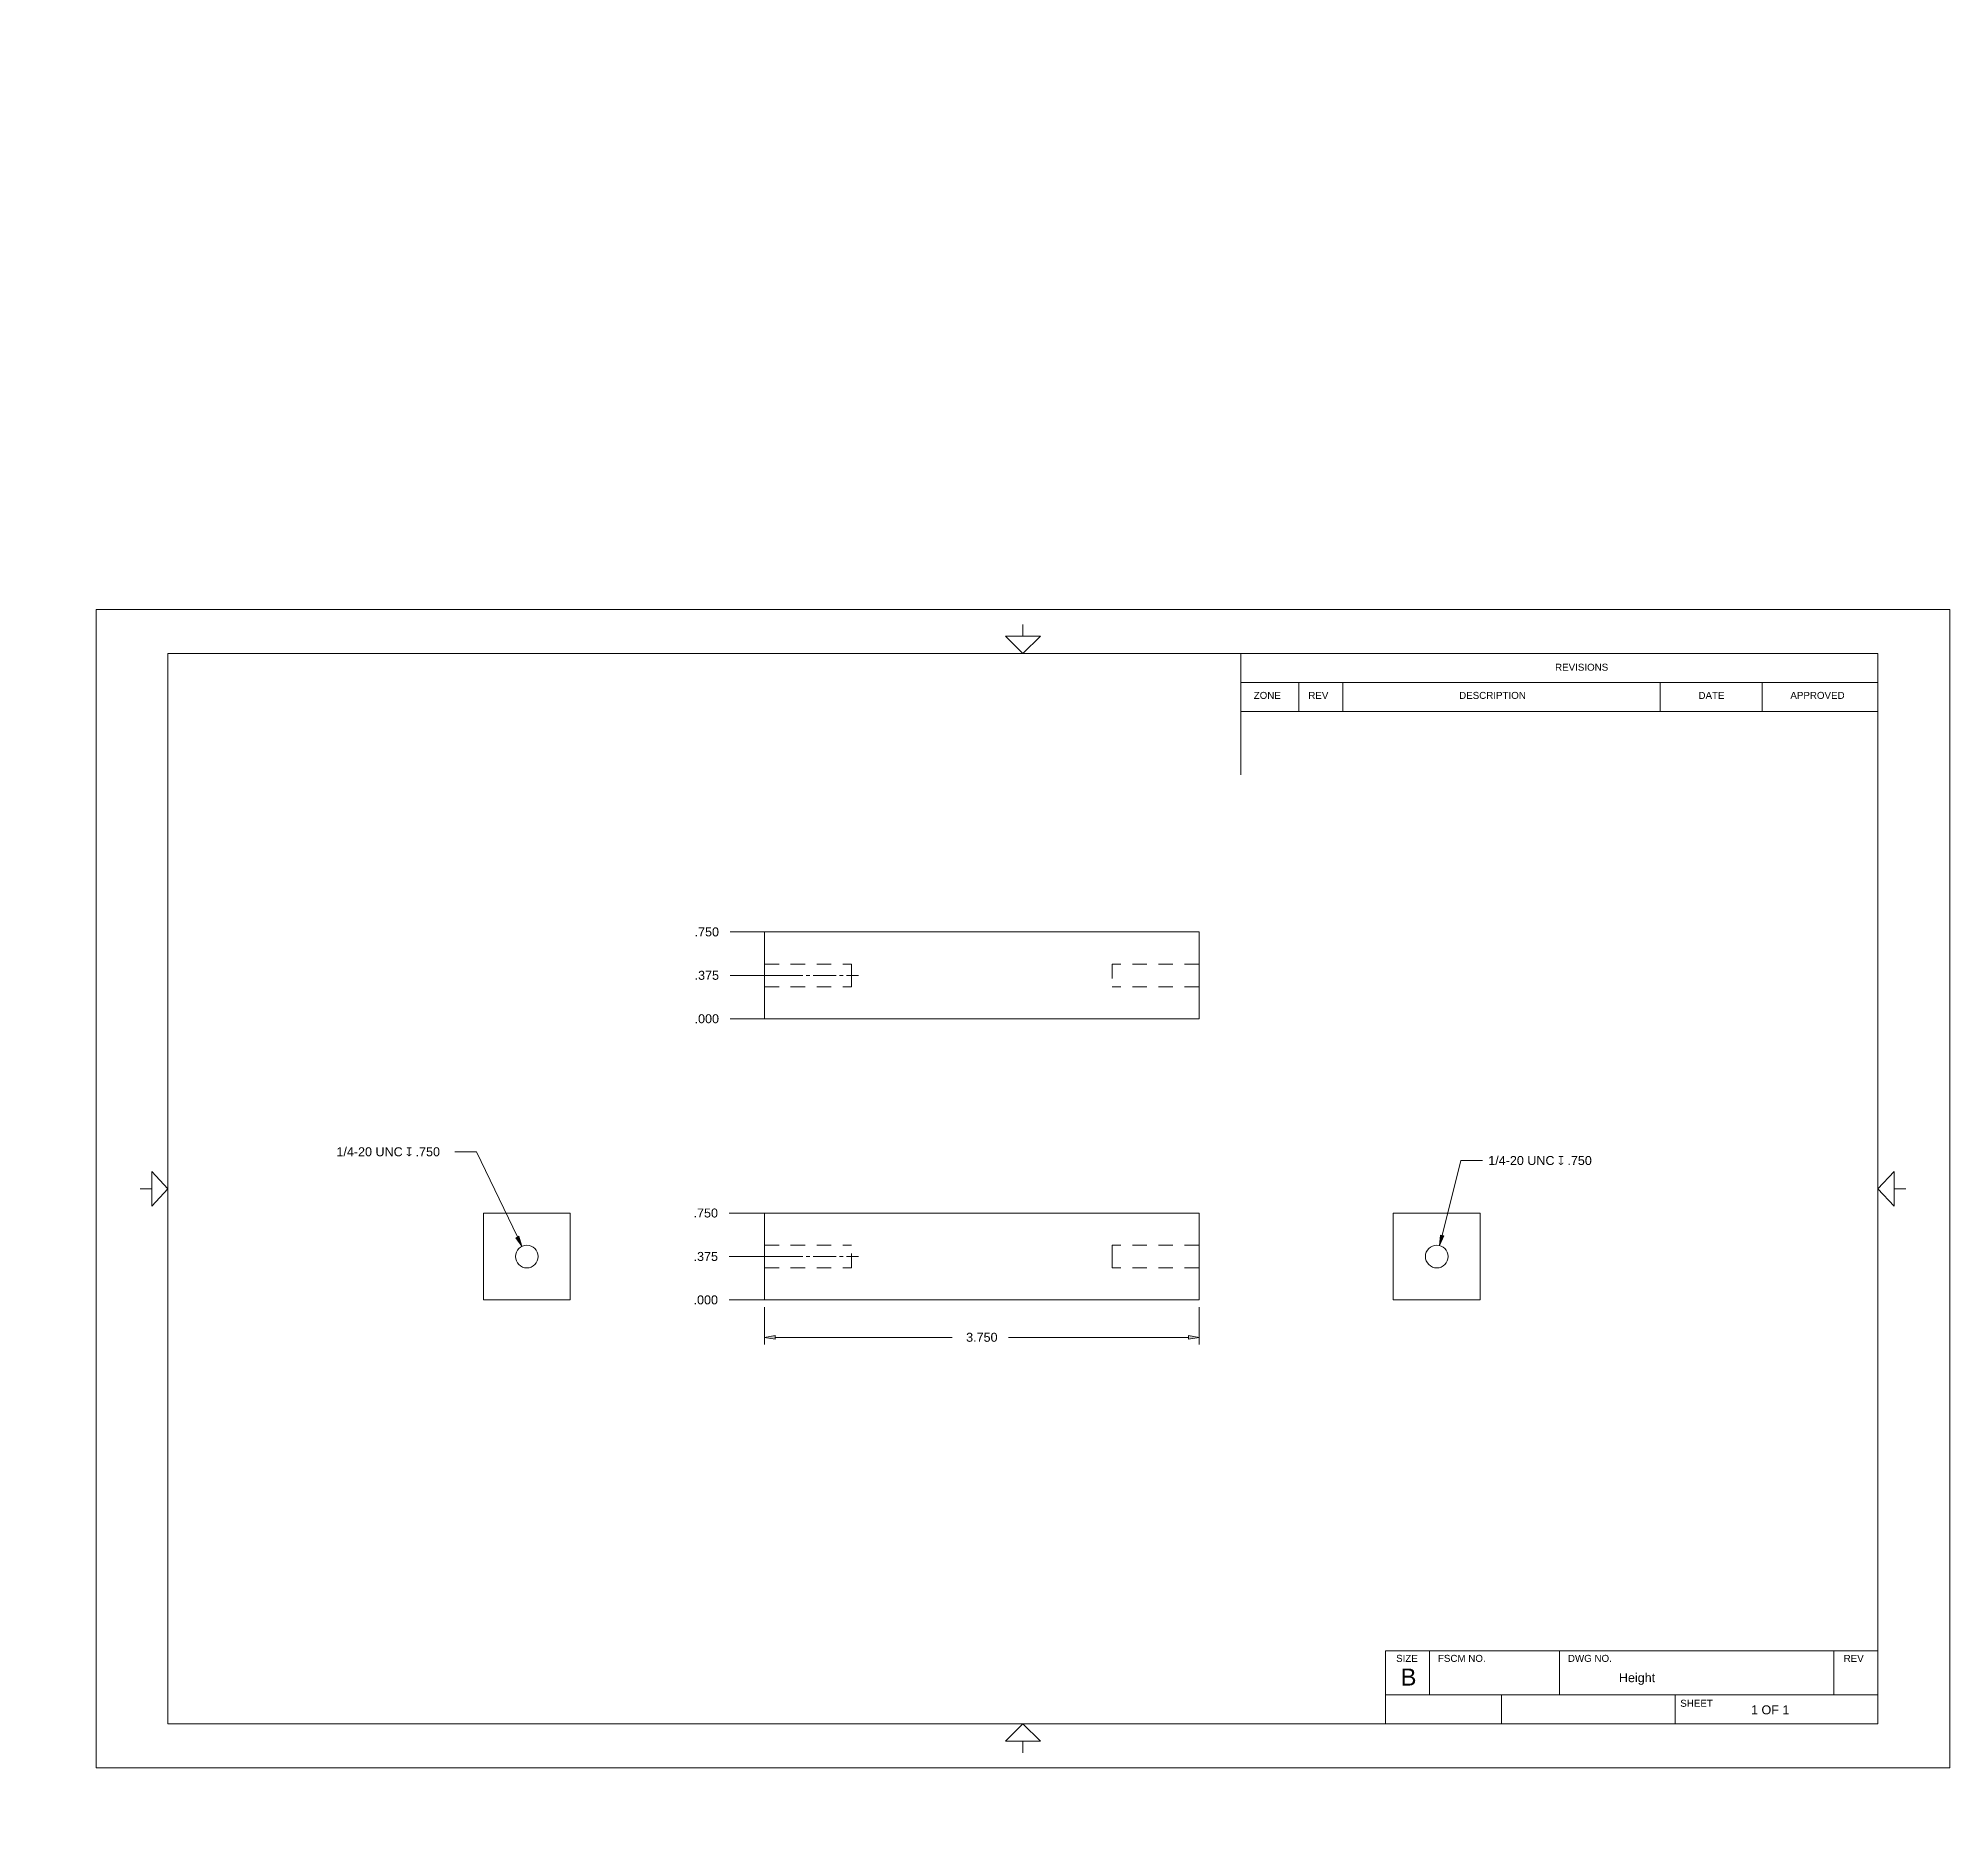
# Model space of a CAD drawing. Header units: inches. Extents: x 0 to 16.5, y 0 to 15.4.
import ezdxf

# ---------------------------------------------------------------- set-up
doc = ezdxf.new("R2010")
doc.units = ezdxf.units.IN
doc.header["$MEASUREMENT"] = 0
doc.linetypes.add('HIDDEN2', pattern=[0.1875, 0.125, -0.0625])
for name, color, linetype, lineweight in [('CENTER', 204, 'Continuous', 0), ('CONTINUOUS', 7, 'Continuous', 0), ('DIMENSIONS', 7, 'Continuous', 0), ('HIDDEN', 253, 'HIDDEN2', 0), ('VISIBLE', 7, 'Continuous', 0)]:
    doc.layers.add(name, color=color, linetype=linetype, lineweight=lineweight)
doc.dimstyles.get("Standard").update_dxf_attribs({"dimtxt": 0.18, "dimasz": 0.18, "dimexe": 0.18, "dimexo": 0.0625, "dimgap": 0.09, "dimtad": 0, "dimtih": 1, "dimtoh": 1, "dimdec": 4, "dimzin": 0, "dimdsep": 46, "dimtxsty": 'Standard', "dimcen": 0.09, "dimadec": 0, "dimazin": 0, "dimtfac": 1, "dimtdec": 4, "dimtofl": 0, "dimtmove": 0, "dimatfit": 3, "dimfxl": 1, "dimtolj": 1, "dimtzin": 0, "dimarcsym": 0})

# ---------------------------------------------------------------- blocks, each defined once
blk = doc.blocks.new('D1')
at = {"layer": 'DIMENSIONS'}
for p, q in [((6.214, 4.54), (5.964, 4.54)), ((6.207, 4.54), (6.464, 4.54)), ((6.464, 4.54), (6.214, 4.54))]:
    blk.add_line(p, q, dxfattribs=at)
at = {"layer": 'DIMENSIONS', "char_height": 0.07755, "attachment_point": 5}
for s, insert in [('{\\fArial|b0|i0|c0|p0;}', (5.623, 4.54)), ('{\\fArial|b0|i0|c0|p0;.000}{\\fArial|b0|i0|c0|p0;}', (5.762, 4.54)), ('{\\fArial|b0|i0|c0|p0;}', (5.762, 4.54)), ('{\\fArial|b0|i0|c0|p0;}', (5.762, 4.54)), ('{\\fArial|b0|i0|c0|p0;}', (5.901, 4.54))]:
    blk.add_mtext(s, dxfattribs=dict(at, insert=insert))
blk = doc.blocks.new('D2')
at = {"layer": 'DIMENSIONS'}
for p, q in [((6.214, 4.915), (5.964, 4.915)), ((6.147, 4.915), (6.464, 4.915)), ((6.464, 4.915), (6.214, 4.915))]:
    blk.add_line(p, q, dxfattribs=at)
at = {"layer": 'DIMENSIONS', "char_height": 0.07755, "attachment_point": 5}
for s, insert in [('{\\fArial|b0|i0|c0|p0;.375}{\\fArial|b0|i0|c0|p0;}', (5.762, 4.915)), ('{\\fArial|b0|i0|c0|p0;}', (5.623, 4.915)), ('{\\fArial|b0|i0|c0|p0;}', (5.762, 4.915)), ('{\\fArial|b0|i0|c0|p0;}', (5.762, 4.915)), ('{\\fArial|b0|i0|c0|p0;}', (5.901, 4.915))]:
    blk.add_mtext(s, dxfattribs=dict(at, insert=insert))
blk = doc.blocks.new('D3')
at = {"layer": 'DIMENSIONS'}
for p, q in [((6.214, 5.29), (5.964, 5.29)), ((6.207, 5.29), (6.464, 5.29)), ((6.464, 5.29), (6.214, 5.29))]:
    blk.add_line(p, q, dxfattribs=at)
at = {"layer": 'DIMENSIONS', "char_height": 0.07755, "attachment_point": 5}
for s, insert in [('{\\fArial|b0|i0|c0|p0;}', (5.623, 5.29)), ('{\\fArial|b0|i0|c0|p0;.750}{\\fArial|b0|i0|c0|p0;}', (5.762, 5.29)), ('{\\fArial|b0|i0|c0|p0;}', (5.762, 5.29)), ('{\\fArial|b0|i0|c0|p0;}', (5.762, 5.29)), ('{\\fArial|b0|i0|c0|p0;}', (5.901, 5.29))]:
    blk.add_mtext(s, dxfattribs=dict(at, insert=insert))
blk = doc.blocks.new('D4')
h = blk.add_hatch(color=7)
h.paths.add_polyline_path([(9.93, 4.232), (10.02, 4.217), (9.93, 4.202)], flags=0)
h.paths.add_polyline_path([(6.36, 4.202), (6.27, 4.217), (6.36, 4.232)], flags=0)
at = {"layer": 'DIMENSIONS'}
for p, q in [((6.27, 4.477), (6.27, 4.154)), ((10.02, 4.477), (10.02, 4.154)), ((6.36, 4.217), (7.888, 4.217)), ((9.93, 4.217), (8.374, 4.217))]:
    blk.add_line(p, q, dxfattribs=at)
for points in [[(6.27, 4.217), (6.36, 4.232), (6.36, 4.202), (6.27, 4.217)], [(10.02, 4.217), (9.93, 4.202), (9.93, 4.232), (10.02, 4.217)]]:
    blk.add_lwpolyline(points, dxfattribs=at)
at = {"layer": 'DIMENSIONS', "char_height": 0.07755, "attachment_point": 5}
for s, insert in [('{\\fArial|b0|i0|c0|p0;}', (7.978, 4.217)), ('{\\fArial|b0|i0|c0|p0;3.750}{\\fArial|b0|i0|c0|p0;}', (8.145, 4.217)), ('{\\fArial|b0|i0|c0|p0;}', (8.145, 4.217)), ('{\\fArial|b0|i0|c0|p0;}', (8.145, 4.217)), ('{\\fArial|b0|i0|c0|p0;}', (8.311, 4.217))]:
    blk.add_mtext(s, dxfattribs=dict(at, insert=insert))
blk = doc.blocks.new('D5')
at = {"layer": 'DIMENSIONS'}
for p, q in [((6.222, 6.967), (5.972, 6.967)), ((6.207, 6.967), (6.472, 6.967)), ((6.472, 6.967), (6.222, 6.967))]:
    blk.add_line(p, q, dxfattribs=at)
at = {"layer": 'DIMENSIONS', "char_height": 0.07755, "attachment_point": 5}
for s, insert in [('{\\fArial|b0|i0|c0|p0;}', (5.632, 6.967)), ('{\\fArial|b0|i0|c0|p0;.000}{\\fArial|b0|i0|c0|p0;}', (5.771, 6.967)), ('{\\fArial|b0|i0|c0|p0;}', (5.771, 6.967)), ('{\\fArial|b0|i0|c0|p0;}', (5.771, 6.967)), ('{\\fArial|b0|i0|c0|p0;}', (5.91, 6.967))]:
    blk.add_mtext(s, dxfattribs=dict(at, insert=insert))
blk = doc.blocks.new('D6')
at = {"layer": 'DIMENSIONS'}
for p, q in [((6.222, 7.342), (5.972, 7.342)), ((6.147, 7.342), (6.472, 7.342)), ((6.472, 7.342), (6.222, 7.342))]:
    blk.add_line(p, q, dxfattribs=at)
at = {"layer": 'DIMENSIONS', "char_height": 0.07755, "attachment_point": 5}
for s, insert in [('{\\fArial|b0|i0|c0|p0;}', (5.632, 7.342)), ('{\\fArial|b0|i0|c0|p0;.375}{\\fArial|b0|i0|c0|p0;}', (5.771, 7.342)), ('{\\fArial|b0|i0|c0|p0;}', (5.771, 7.342)), ('{\\fArial|b0|i0|c0|p0;}', (5.771, 7.342)), ('{\\fArial|b0|i0|c0|p0;}', (5.91, 7.342))]:
    blk.add_mtext(s, dxfattribs=dict(at, insert=insert))
blk = doc.blocks.new('D7')
at = {"layer": 'DIMENSIONS'}
for p, q in [((6.222, 7.717), (5.972, 7.717)), ((6.207, 7.717), (6.472, 7.717)), ((6.472, 7.717), (6.222, 7.717))]:
    blk.add_line(p, q, dxfattribs=at)
at = {"layer": 'DIMENSIONS', "char_height": 0.07755, "attachment_point": 5}
for s, insert in [('{\\fArial|b0|i0|c0|p0;.750}{\\fArial|b0|i0|c0|p0;}', (5.771, 7.717)), ('{\\fArial|b0|i0|c0|p0;}', (5.632, 7.717)), ('{\\fArial|b0|i0|c0|p0;}', (5.771, 7.717)), ('{\\fArial|b0|i0|c0|p0;}', (5.771, 7.717)), ('{\\fArial|b0|i0|c0|p0;}', (5.91, 7.717))]:
    blk.add_mtext(s, dxfattribs=dict(at, insert=insert))
blk = doc.blocks.new('BLOCK15')
at = {"layer": 'CONTINUOUS'}
for p, q in [((16.5, 10.5), (0.5, 10.5)), ((0.5, 10.5), (0.5, 0.5)), ((16.5, 0.5), (16.5, 10.5)), ((8.5, 10.37), (8.5, 10.27)), ((15.88, 10.12), (1.12, 10.12)), ((1.12, 10.12), (1.12, 0.88)), ((10.38, 10.12), (10.38, 9.073)), ((15.88, 0.88), (15.88, 10.12)), ((10.38, 9.87), (15.88, 9.87)), ((10.88, 9.62), (10.88, 9.87)), ((11.26, 9.62), (11.26, 9.87)), ((14, 9.62), (14, 9.87)), ((14.88, 9.62), (14.88, 9.87)), ((10.38, 9.62), (15.88, 9.62)), ((0.88, 5.5), (0.98, 5.5)), ((16.12, 5.5), (16.02, 5.5)), ((11.63, 1.51), (15.88, 1.51)), ((11.63, 0.88), (11.63, 1.51)), ((12.01, 1.13), (12.01, 1.51)), ((13.13, 1.13), (13.13, 1.51)), ((15.5, 1.13), (15.5, 1.51)), ((11.63, 1.13), (15.88, 1.13)), ((12.63, 0.88), (12.63, 1.13)), ((14.13, 0.88), (14.13, 1.13)), ((1.12, 0.88), (15.88, 0.88)), ((8.5, 0.63), (8.5, 0.73)), ((0.5, 0.5), (16.5, 0.5))]:
    blk.add_line(p, q, dxfattribs=at)
for points in [[(8.35, 10.27), (8.65, 10.27), (8.5, 10.12), (8.5, 10.12), (8.35, 10.27)], [(0.98, 5.35), (0.98, 5.65), (1.12, 5.5), (1.12, 5.5), (0.98, 5.35)], [(16.02, 5.35), (16.02, 5.65), (15.88, 5.5), (15.88, 5.5), (16.02, 5.35)], [(8.35, 0.73), (8.65, 0.73), (8.5, 0.88), (8.5, 0.88), (8.35, 0.73)]]:
    blk.add_lwpolyline(points, dxfattribs=at)
for s, insert, char_height, attachment_point in [('{\\fArial|b0|i0|c0|p0;\\C7;REVISIONS}{\\fArial|b0|i0|c0|p0;\\C7;}', (13.093, 10.002), 0.06032, 4), ('{\\fArial|b0|i0|c0|p0;\\C7;ZONE}{\\fArial|b0|i0|c0|p0;\\C7;}', (10.492, 9.759), 0.06032, 4), ('{\\fArial|b0|i0|c0|p0;\\C7;REV}{\\fArial|b0|i0|c0|p0;\\C7;}', (10.963, 9.759), 0.06032, 4), ('{\\fArial|b0|i0|c0|p0;\\C7;DESCRIPTION}{\\fArial|b0|i0|c0|p0;\\C7;}', (12.265, 9.759), 0.06032, 4), ('{\\fArial|b0|i0|c0|p0;\\C7;DATE}{\\fArial|b0|i0|c0|p0;\\C7;}', (14.331, 9.759), 0.06032, 4), ('{\\fArial|b0|i0|c0|p0;\\C7;APPROVED}{\\fArial|b0|i0|c0|p0;\\C7;}', (15.124, 9.759), 0.06032, 4), ('{\\fArial|b0|i0|c0|p0;\\C7;SIZE}{\\fArial|b0|i0|c0|p0;\\C7;}', (11.721, 1.445), 0.06032, 4), ('{\\fArial|b0|i0|c0|p0;\\C7;B}{\\fArial|b0|i0|c0|p0;\\C7;}', (11.76, 1.284), 0.14649, 4), ('{\\fArial|b0|i0|c0|p0;\\C7;FSCM NO.}{\\fArial|b0|i0|c0|p0;\\C7;}', (12.082, 1.445), 0.06032, 4), ('{\\fArial|b0|i0|c0|p0;\\C7;DWG NO.}{\\fArial|b0|i0|c0|p0;\\C7;}', (13.204, 1.445), 0.06032, 4), ('{\\fArial|b0|i0|c0|p0;\\C7;Height}{\\fArial|b0|i0|c0|p0;\\C7;}', (13.644, 1.267), 0.07755, 4), ('{\\fArial|b0|i0|c0|p0;\\C7;REV}{\\fArial|b0|i0|c0|p0;\\C7;}', (15.584, 1.445), 0.06032, 4), ('{\\fArial|b0|i0|c0|p0;\\C7;SHEET}{\\fArial|b0|i0|c0|p0;\\C7;}', (14.174, 1.057), 0.06032, 4), ('{\\fArial|b0|i0|c0|p0;\\C7;1 OF 1}{\\fArial|b0|i0|c0|p0;\\C7;}', (14.95, 1), 0.07755, 5), ('{\\fArial|b0|i0|c0|p0;\\C7;}', (0.444, 0.59), 0.18096, 4)]:
    blk.add_mtext(s, dxfattribs=dict(at, insert=insert, char_height=char_height, attachment_point=attachment_point))

msp = doc.modelspace()

# ---------------------------------------------------------------- hatches: boundary and pattern name
for points in [[(4.1497, 5.0904), (4.1752, 5.0028), (4.1227, 5.0774)], [(12.1321, 5.0932), (12.0956, 5.0096), (12.103, 5.1005)]]:
    msp.add_hatch(color=7).paths.add_polyline_path(points, flags=0)

# ---------------------------------------------------------------- linework, layer by layer
at = {"layer": 'CENTER'}
for p, q in [((6.3129, 7.3416), (6.2098, 7.3416)), ((6.3729, 7.3416), (6.3429, 7.3416)), ((6.5998, 7.3416), (6.4029, 7.3416)), ((6.6298, 7.3416), (6.6598, 7.3416)), ((6.6898, 7.3416), (6.8866, 7.3416)), ((6.9166, 7.3416), (6.9466, 7.3416)), ((6.9766, 7.3416), (7.0798, 7.3416)), ((6.3129, 4.9145), (6.2098, 4.9145)), ((6.3729, 4.9145), (6.3429, 4.9145)), ((6.5998, 4.9145), (6.4029, 4.9145)), ((6.6298, 4.9145), (6.6598, 4.9145)), ((6.6898, 4.9145), (6.8866, 4.9145)), ((6.9166, 4.9145), (6.9466, 4.9145)), ((6.9766, 4.9145), (7.0798, 4.9145))]:
    msp.add_line(p, q, dxfattribs=at)
at = {"layer": 'CONTINUOUS'}
for p, q in [((3.7829, 5.8185), (3.5954, 5.8185)), ((4.1362, 5.0839), (3.7829, 5.8185)), ((12.1175, 5.0969), (12.2797, 5.7432)), ((12.2797, 5.7432), (12.4672, 5.7432)), ((4.1362, 5.0839), (4.1362, 5.0839)), ((12.1175, 5.0969), (12.1175, 5.0969))]:
    msp.add_line(p, q, dxfattribs=at)
for points in [[(4.1752, 5.0028), (4.1227, 5.0774), (4.1497, 5.0904), (4.1752, 5.0028)], [(12.0956, 5.0096), (12.103, 5.1005), (12.1321, 5.0932), (12.0956, 5.0096)]]:
    msp.add_lwpolyline(points, dxfattribs=at)
at = {"layer": 'HIDDEN'}
for p, q in [((6.2698, 7.4396), (7.0198, 7.4396)), ((7.0198, 7.3416), (7.0198, 7.4396)), ((9.2698, 7.4396), (9.2698, 7.2436)), ((10.0198, 7.4396), (9.2698, 7.4396)), ((7.0198, 7.2436), (7.0198, 7.3416)), ((6.2698, 7.2436), (7.0198, 7.2436)), ((10.0198, 7.2436), (9.2698, 7.2436)), ((6.2698, 5.0125), (7.0198, 5.0125)), ((7.0198, 4.8165), (7.0198, 5.0125)), ((9.2698, 5.0125), (9.2698, 4.9145)), ((10.0198, 5.0125), (9.2698, 5.0125)), ((6.2698, 4.8165), (7.0198, 4.8165)), ((9.2698, 4.9145), (9.2698, 4.8165)), ((10.0198, 4.8165), (9.2698, 4.8165))]:
    msp.add_line(p, q, dxfattribs=at)
at = {"layer": 'VISIBLE'}
for p, q in [((6.2698, 7.7166), (6.2698, 6.9666)), ((10.0198, 7.7166), (6.2698, 7.7166)), ((10.0198, 7.7166), (10.0198, 6.9666)), ((6.2698, 6.9666), (10.0198, 6.9666)), ((3.8427, 5.2895), (4.5927, 5.2895)), ((3.8427, 5.2895), (3.8427, 4.5395)), ((4.5927, 4.5395), (4.5927, 5.2895)), ((6.2698, 4.5395), (6.2698, 5.2895)), ((6.2698, 5.2895), (10.0198, 5.2895)), ((10.0198, 5.2895), (10.0198, 4.5395)), ((11.6968, 5.2895), (11.6968, 4.5395)), ((12.4468, 5.2895), (11.6968, 5.2895)), ((12.4468, 4.5395), (12.4468, 5.2895)), ((3.8427, 4.5395), (4.5927, 4.5395)), ((10.0198, 4.5395), (6.2698, 4.5395)), ((12.4468, 4.5395), (11.6968, 4.5395))]:
    msp.add_line(p, q, dxfattribs=at)
for centre in [(4.2177, 4.9145), (12.0718, 4.9145)]:
    msp.add_circle(centre, 0.098, dxfattribs=at)

# ---------------------------------------------------------------- block references
at = {"layer": 'CONTINUOUS'}
msp.add_blockref('BLOCK15', (0, 0), dxfattribs=at)

# ---------------------------------------------------------------- texts
at = {"layer": 'CONTINUOUS', "char_height": 0.0775537, "attachment_point": 4}
for insert in [(2.574, 5.8185), (12.5164, 5.7432)]:
    msp.add_mtext('{\\fArial|b0|i0|c0|p0;\\C7;1/4-20 UNC }{\\fAlibre Symbols|b0|i0|c0|p0;\\C7;x}{\\fArial|b0|i0|c0|p0;\\C7; .750}{\\fArial|b0|i0|c0|p0;\\C7;}', dxfattribs=dict(at, insert=insert))

# ---------------------------------------------------------------- dimensions: what is measured, and where the dimension line sits
at = {"layer": 'DIMENSIONS'}
for feature_location, offset, origin, picture, middle in [((6.2698, 7.7166), (7.6459, 7.7166), (6.2698, 6.9666), 'D7', (13.9157, 15.4331)), ((6.2098, 7.3416), (7.7059, 7.7166), (6.2698, 6.9666), 'D6', (13.9157, 15.0581)), ((6.2697517215, 6.9665524565), (7.6459307971, 7.7165524565), (6.2697517215, 6.9665524565), 'D5', (13.9156825186, 14.6831049131)), ((6.2698, 5.2895), (7.6373, 4.9145), (6.2698, 4.5395), 'D3', (13.907, 10.204)), ((6.2098, 4.9145), (7.6973, 4.9145), (6.2698, 4.5395), 'D2', (13.907, 9.829)), ((6.2697517215, 4.5395016332), (7.6372843502, 4.9145016332), (6.2697517215, 4.5395016332), 'D1', (13.9070360717, 9.4540032665))]:
    dim = msp.add_ordinate_dim(feature_location=feature_location, offset=offset, dtype=0, origin=origin, dimstyle='Standard', override={"dimtxt": 0.098408, "dimtad": 0, "dimdec": 3, "dimzin": 0, "dimse1": 0, "dimse2": 0, "dimsd1": 0, "dimsd2": 0, "dimadec": 3, "dimazin": 0, "dimtol": 0, "dimlim": 0, "dimtp": 0, "dimtm": 0, "dimtdec": 3}, dxfattribs=at)
    dim.commit()
    dim.dimension.update_dxf_attribs({"geometry": picture, "text_midpoint": middle, "text_rotation": 360})
dim = msp.add_linear_dim(base=(0, 0), p1=(10.0198, 4.5395), p2=(6.2698, 4.5395), angle=180, dimstyle='Standard', override={"dimtxt": 0.098408, "dimtad": 0, "dimdec": 3, "dimzin": 0, "dimse1": 0, "dimse2": 0, "dimsd1": 0, "dimsd2": 0, "dimadec": 3, "dimazin": 0, "dimtol": 0, "dimlim": 0, "dimtp": 0, "dimtm": 0, "dimtdec": 3}, dxfattribs=at)
dim.commit()
dim.dimension.update_dxf_attribs({"geometry": 'D4', "text_midpoint": (16.2895, 9.1313), "text_rotation": 180})

doc.saveas('drawing.dxf')
